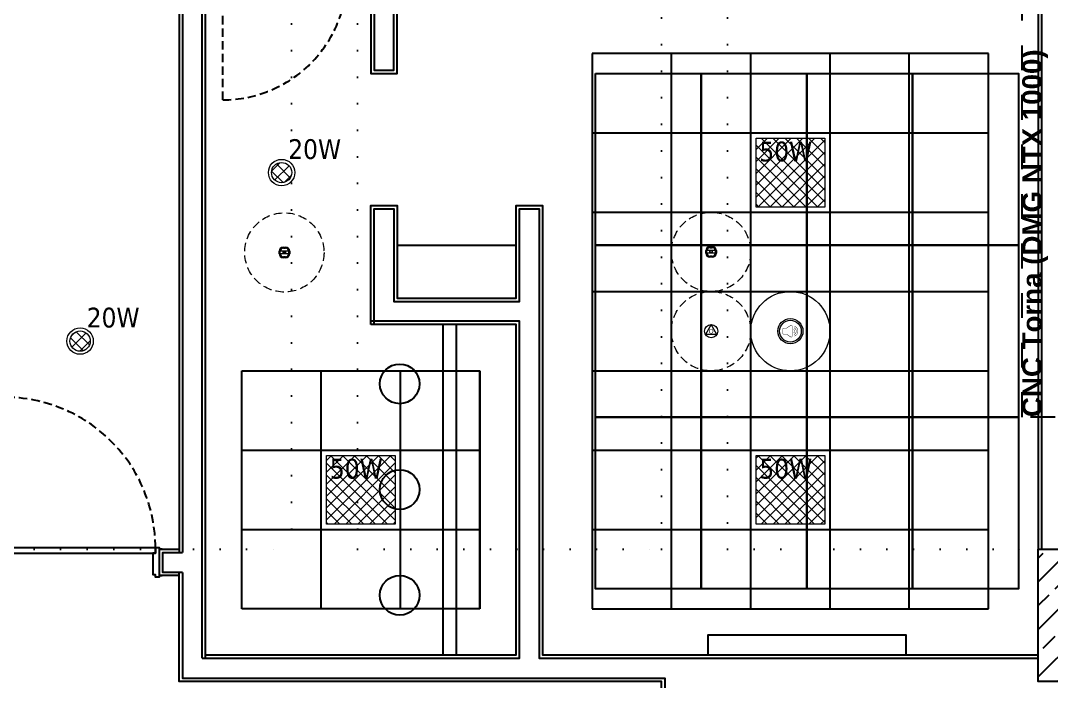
# Model space of a CAD drawing. Header units: centimetres. Extents: x 405564 to 502064, y 46284 to 60634.
# Drawn here: x 484780 to 485560, y 53433 to 53933 of the extents above; entities that cross this region are included whole.
import ezdxf
from ezdxf.enums import TextEntityAlignment as Align

# ---------------------------------------------------------------- set-up
doc = ezdxf.new("R2010")
doc.units = ezdxf.units.CM
for name, pattern in [('3+1_3b$0$DASHED', [0.25, 0.125, -0.125]), ('ACAD_ISO07W100', [3, 0, -3]), ('DOT', [0.25, 0, -0.25]), ('HIDDEN', [9.524999999999999, 6.35, -3.175])]:
    doc.linetypes.add(name, pattern=pattern)
doc.layers.get('0').update_dxf_attribs({"color": 8, "lineweight": 9})
for name, color, linetype in [('0-KRCN-ASMATAVAN-130426', 8, 'Continuous'), ('AS_DOS_TERAS_UST', 8, 'ACAD_ISO07W100'), ('AS_DUV_ALCIPAN_YANGINA-SUYA DAYANIMLI', 8, 'Continuous'), ('AS_KAPI', 8, 'Continuous'), ('AS_KAPI_POZ', 8, 'Continuous'), ('AS_TA_BETONARME', 5, 'Continuous'), ('AS_TA_TARAMA', 8, 'Continuous'), ('AS_TEFR_CIHAZ', 8, 'Continuous')]:
    doc.layers.add(name, color=color, linetype=linetype)
doc.layers.add('0-KRCN-AYDINLATMA-130426', color=8, linetype='Continuous', lineweight=9)
doc.layers.add('0-KRCN-MİMARİ-220526', color=8, linetype='Continuous', lineweight=9)
doc.styles.add('2', font='arial.ttf', dxfattribs={"width": 0.9, "height": 200})
doc.styles.add('Kalin02', font='arialbd.ttf')
doc.styles.add('OLCU', font='romanstw.shx', dxfattribs={"width": 0.6})
doc.styles.add('TAHOMA', font='tahoma.ttf')

# ---------------------------------------------------------------- blocks, each defined once
blk = doc.blocks.new('50W 60x60 cm  SIVA ALTI LED ARMATÜR')
at = {"layer": '0-KRCN-AYDINLATMA-130426'}
h = blk.add_hatch(dxfattribs=at)
h.set_pattern_fill('ANSI37', color=256, scale=0.2)
h.set_pattern_definition([(45, (0, 0), (-0.4490128060534577, 0.4490128060534577), []), (135, (0, 0), (-0.4490128060534577, -0.4490128060534576), [])])
h.paths.add_polyline_path([(-2.599999999837019, 2.594292286994096), (2.600000000122236, 2.594292286994096), (2.600000000122236, -2.605707713005904), (-2.599999999837019, -2.605707713005904)])
for points in [[(-2.999999999807915, 2.994292286991186), (3.000000000157161, 2.994292286991186), (3.000000000157161, -3.006976093677804), (-2.999999999807915, -3.006976093677804)], [(-2.599999999837019, 2.594292286994096), (2.600000000122236, 2.594292286994096), (2.600000000122236, -2.605707713005904), (-2.599999999837019, -2.605707713005904)]]:
    blk.add_lwpolyline(points, close=True, dxfattribs=at)
at = {"layer": '0-KRCN-AYDINLATMA-130426', "insert": (-2.349999999837019, 2.344292286994095), "char_height": 1.5, "attachment_point": 1, "style": 'TAHOMA'}
blk.add_mtext_dynamic_manual_height_columns('{\\fTahoma|b0|i0|c162|p34;50W}', width=1.5, gutter_width=1.25, heights=[0], dxfattribs=at)
blk = doc.blocks.new('20W SIVA ALTI LED DOWNLIGHT ARMATÜR')
at = {"layer": '0-KRCN-AYDINLATMA-130426'}
h = blk.add_hatch(dxfattribs=at)
h.set_pattern_fill('ANSI37', color=256, scale=2)
h.set_pattern_definition([(45, (0, 0), (-4.490128060534577, 4.490128060534577), []), (135, (0, 0), (-4.490128060534577, -4.490128060534576), [])])
h.paths.add_polyline_path([(7.661803217361076, 0, 1), (-7.661803217361076, 9.383002785838135e-16, 1)])
for radius in [9.999999999999998, 7.661803217361076]:
    blk.add_circle((0, 0), radius, dxfattribs=at)
at = {"layer": '0-KRCN-AYDINLATMA-130426', "insert": (5, 9.999999999999998), "char_height": 15, "attachment_point": 7, "style": 'TAHOMA'}
blk.add_mtext_dynamic_manual_height_columns('{\\fTahoma|b0|i0|c162|p34;20W}', width=15, gutter_width=12.5, heights=[0], dxfattribs=at)
blk = doc.blocks.new('ABB 6131-21-24-500')
at = {"layer": '0-KRCN-AYDINLATMA-130426'}
for p, q in [((-4.00965021335287, -0.9996761657966999), (-4.00965021335287, 0.9996761657966999)), ((3.20339300413616, 0.9931614662491484), (-3.194534456997644, 0.9931614662491484)), ((-3.194534456997644, -0.8352348411426647), (-3.194534456997644, 0.7642470241262345)), ((-1.010621715977322, 3.998704663201352), (0.988730615703389, 3.998704663201352)), ((-1.007241191458888, -0.9230617088323925), (-1.007241191458888, 0.9931614662491484)), ((-0.7953116590506397, 3.163469822073239), (0.8041702061891556, 3.163469822073239)), ((0.9732922547846101, -0.9230617088323925), (0.9732922547846101, 0.9931614662491484)), ((3.20339300413616, 0.7642470241262345), (3.20339300413616, -0.8352348411426647)), ((3.987759113137145, 0.9996761657966999), (3.987759113137145, -0.9996761657966999)), ((3.20339300413616, -0.9230617088323925), (-3.194534456997644, -0.9230617088323925)), ((0.988730615703389, -3.998704663215904), (-1.010621715977322, -3.998704663215904)), ((0.8041702061891556, -3.234457639089669), (-0.7953116590506397, -3.234457639089669))]:
    blk.add_line(p, q, dxfattribs=at)
at = {"layer": '0-KRCN-AYDINLATMA-130426', "linetype": 'HIDDEN'}
blk.add_circle((0, 0), 30, dxfattribs=at)
at = {"layer": '0-KRCN-AYDINLATMA-130426'}
for centre, radius in [((-0.5320468995487317, -0.0003149880940327421), 0.08870462069324798), ((0, 0), 0.1598361064370805), ((0.5190995890880004, -0.0003149880940327421), 0.08870462069324798)]:
    blk.add_circle(centre, radius, dxfattribs=at)
for centre, radius, start, end in [((-1.010621715977322, 0.9996761657966999), 2.999028497409327, 90, 180), ((-0.7953116590506397, 0.7642470241262345), 2.399222797927462, 90, 180), ((0.8041702061891556, 0.7642470241262345), 2.399222797927462, 0, 90), ((0.988730615703389, 0.9996761657966999), 2.999028497409327, 0, 90), ((-1.010621715977322, -0.9996761657966999), 2.999028497409327, 180, 270), ((-0.7953116590506397, -0.8352348411426647), 2.399222797927462, 180, 270), ((0.8041702061891556, -0.8352348411426647), 2.399222797927462, 270, 0), ((0.988730615703389, -0.9996761657966999), 2.999028497409327, 270, 0)]:
    blk.add_arc(centre, radius, start, end, dxfattribs=at)
blk = doc.blocks.new('AST-OD-OD')
at = {"layer": '0-KRCN-AYDINLATMA-130426'}
for p, q in [((0.3115545770269819, 5), (-4.018572441884317, -2.5)), ((4.64168159593828, -2.5), (0.3115545770269819, 5)), ((4.64168159593828, -2.5), (-4.018572441884317, -2.5))]:
    blk.add_line(p, q, dxfattribs=at)
at = {"layer": '0-KRCN-AYDINLATMA-130426', "linetype": 'HIDDEN'}
blk.add_circle((0.3115545769687742, 0), 30, dxfattribs=at)
at = {"layer": '0-KRCN-AYDINLATMA-130426'}
blk.add_circle((0.3115545769687742, 0), 5.000000000002124, dxfattribs=at)
at = {"layer": '0-KRCN-AYDINLATMA-130426', "style": '2'}
blk.add_text('O', height=3.428571428579033, dxfattribs=at).set_placement((0.3115545769687742, 0), align=Align.MIDDLE)
blk = doc.blocks.new('ASMA TAVA TİPİ HOPARLÖR')
at = {"layer": '0-KRCN-AYDINLATMA-130426', "const_width": 0.3166666666666667}
blk.add_lwpolyline([(0.2678101876517758, -4.410524511353287, 0.5981760014106391), (1.251140441570897, -3.882686215365538), (1.251140441570897, 3.882686215365538, 0.598176001410639), (0.2678101876517758, 4.410524511353287), (-2.695769251848105, 2.445446028890728, -0.1474326629705155), (-3.045766172406729, 2.339950991547084), (-5.089797056803945, 2.339950991547084, 0.414213562373095), (-5.723130390106235, 1.706617658215691), (-5.723130390106235, -1.706617658215691, 0.414213562373095), (-5.089797056803945, -2.339950991547084), (-3.045766172406729, -2.339950991547084, -0.1474326629705154), (-2.695769251848105, -2.445446028890728)], format="xyb", close=True, dxfattribs=at)
for points in [[(2.411450584302656, 1.294228738450329, -0.6013979208933983), (2.411450584302656, -1.294228738450329)], [(2.802783696737606, 2.510094951539941, -0.6588117416351348), (2.802783696737606, -2.510094951539941)], [(3.192043324932456, 3.719518879559473, -0.6804877585378879), (3.192043324932456, -3.719518879559473)]]:
    blk.add_lwpolyline(points, format="xyb", dxfattribs=at)
at = {"layer": '0-KRCN-AYDINLATMA-130426'}
blk.add_circle((0, 0), 30, dxfattribs=at)
at = {"layer": '0-KRCN-AYDINLATMA-130426', "ltscale": 0.1}
for radius in [9.498316872413454, 8.231874622758326]:
    blk.add_circle((0, 0), radius, dxfattribs=at)
blk = doc.blocks.new('G$C546873DE')
at = {"layer": '0-KRCN-AYDINLATMA-130426'}
for name, p in [('20W SIVA ALTI LED DOWNLIGHT ARMATÜR', (14413.17968431924, 6683.546353204816)), ('ABB 6131-21-24-500', (14738.17968432023, 6623.546353204816)), ('ABB 6131-21-24-500', (14415.28945147642, 6623.104138287017)), ('AST-OD-OD', (14737.86812974326, 6563.546353204816)), ('ASMA TAVA TİPİ HOPARLÖR', (14798.17968431965, 6563.546353205034)), ('20W SIVA ALTI LED DOWNLIGHT ARMATÜR', (14260.67967697291, 6556.046353206417))]:
    blk.add_blockref(name, p, dxfattribs=at)
at = {"layer": '0-KRCN-AYDINLATMA-130426', "xscale": 10, "yscale": 10, "zscale": 10}
for p in [(14798.17968431866, 6683.552695108156), (14473.17968431907, 6443.55269510817), (14798.17968431866, 6443.550920400638)]:
    blk.add_blockref('50W 60x60 cm  SIVA ALTI LED ARMATÜR', p, dxfattribs=at)
blk = doc.blocks.new('CNCTorna(DMGNTX1000)')
at = {"layer": 'AS_TEFR_CIHAZ', "color": 1, "linetype": '3+1_3b$0$DASHED', "ltscale": 150}
blk.add_lwpolyline([(240408.2105495616, -42632.93737000914), (240408.2105495616, -42082.93737000914), (241248.2105495616, -42082.93737000914), (241248.2105495616, -42632.93737000914), (240408.2105495616, -42632.93737000914)], dxfattribs=at)
at = {"layer": 'AS_TEFR_CIHAZ', "color": 1}
blk.add_lwpolyline([(240548.2105495616, -42137.93737000914), (241108.2105495616, -42137.93737000914), (241108.2105495616, -42577.93737000914), (240548.2105495616, -42577.93737000914), (240548.2105495616, -42137.93737000914)], dxfattribs=at)
at = {"layer": 'AS_TEFR_CIHAZ', "linetype": 'Continuous', "ltscale": 0.075}
for points in [[(240603.5029084519, -42183.0184934946), (240575.7678242003, -42185.73639237107), (240575.7678242003, -42236.35170900211)], [(240603.5029084519, -42183.0184934946), (240603.5029084519, -42236.94931673526)], [(240602.414744155, -42489.79156893329), (240602.414744155, -42366.07426484203), (240548.2105495616, -42366.07426484203), (240548.2105495616, -42236.35170900211), (240676.1402004087, -42236.35170900211), (240680.0739101145, -42240.21957322909), (240691.5019603696, -42240.21957322909), (240691.5019603696, -42319.91719035944), (240786.0225999043, -42319.91719035944), (240786.0225999043, -42272.33652341599), (240743.8811757816, -42272.33652341599), (240743.8811757816, -42233.55827985704), (240762.6900576061, -42233.55827985704), (240762.6900576061, -42244.02602658462), (240816.771062209, -42244.02602658462), (240816.771062209, -42194.94657713803), (240762.6900576061, -42194.94657713803), (240762.6900576061, -42233.55827985704)], [(240816.771062209, -42244.02602658462), (240816.771062209, -42257.03781648033), (240865.3469869849, -42257.03781648033), (240865.3469869849, -42202.0821461606), (240816.771062209, -42202.0821461606)], [(240602.414744155, -42366.07426484203), (240612.1536877868, -42366.07426484203), (240612.1536877868, -42343.51487061236), (240607.8297777522, -42343.51487061236), (240607.8297777522, -42269.19878511864), (240603.5029084519, -42269.19878511864), (240603.5029084519, -42236.35170900211)], [(240865.3469869849, -42236.25865707209), (240971.5245971192, -42236.25865707209), (240971.5245971192, -42264.43450929184), (240907.7733461256, -42264.43450929184), (240907.7733461256, -42289.07331073063)], [(240786.0225999043, -42272.33652341599), (240786.0225999043, -42244.02602658462)], [(240607.8297777522, -42269.19878511864), (240691.5019603696, -42269.19878511864)], [(240907.7733461256, -42269.96999339026), (240981.810370789, -42269.96999339026), (240981.810370789, -42354.59043186618), (241026.1602526768, -42354.59043186618), (241026.1602526768, -42533.7802952886)], [(240612.1536877868, -42343.51487061236), (240647.6342274254, -42343.51487061236), (240647.6342274254, -42343.51487061236), (240647.6342274254, -42346.06520796957), (240695.8368619627, -42346.06520796957), (240695.8368619627, -42343.51487061236), (240833.3659904893, -42343.51487061236), (240833.3659904893, -42347.63994602428), (240908.251901675, -42347.63994602428), (240908.251901675, -42312.63884100108)], [(240930.1570209939, -42489.79156893329), (240930.1570209939, -42370.46999038302), (240974.6875805042, -42368.88903079368), (240974.6875805042, -42489.79156893329), (240970.8623557162, -42489.79156893329)], [(241045.9858536677, -42382.70989155426), (241045.9858536677, -42410.79413780628), (241110.0748837107, -42410.79413780628), (241110.0748837107, -42382.70989155426), (241045.9858536677, -42382.70989155426)], [(240853.6621147367, -42482.36204427085), (240656.5433083862, -42482.36204427085), (240656.5433083862, -42429.51705369761), (240800.1127210909, -42429.51705369761), (240800.1127210909, -42482.36204427085)], [(241092.6801081694, -42488.97085771529), (241110.0748837107, -42488.97085771529), (241110.0748837107, -42448.77625150722), (241092.6801081694, -42448.77625150722), (241092.6801081694, -42451.22052327328)], [(240892.891832723, -42480.18425485998), (240892.891832723, -42516.09966308111)], [(240901.665210211, -42480.18425485998), (240901.665210211, -42516.09966308111)], [(240602.414744155, -42489.79156893329), (240970.8623557162, -42489.79156893329), (240970.8623557162, -42498.66714100138), (240984.1057041418, -42498.66714100138), (240984.1057041418, -42489.79156893329), (241026.1602526768, -42489.79156893329)], [(241026.1602526768, -42533.7802952886), (241031.3260738214, -42533.7802952886)]]:
    blk.add_lwpolyline(points, dxfattribs=at)
for points in [[(240603.5029084519, -42183.0184934946, -0.3306581419931004), (240691.5019603696, -42240.21957322909)], [(240940.2614339476, -42222.58779582538), (240940.2614339476, -42215.42687993339, 0.414213562373095), (240935.2614339476, -42210.42687993339), (240913.1225394858, -42210.42687993339, 0.4142135623727446), (240908.1225394858, -42215.42687993339), (240908.1225394858, -42222.58779582538)], [(240908.1225394858, -42236.25865707209), (240908.1225394858, -42222.58779582538, -0.414213562373095), (240913.1225394858, -42217.58779582538), (240935.2614339476, -42217.58779582538, -0.414213562373095), (240940.2614339476, -42222.58779582538), (240940.2614339476, -42236.25865707209)], [(240786.0225999043, -42312.44122478861), (240808.6210329168, -42312.44122478861), (240808.6210329168, -42287.36934339261), (240894.8314286048, -42287.36934339261, -0.1796662147385812), (240927.4639904949, -42299.48641973973), (241026.1602526768, -42384.50393088761)], [(240808.6210329168, -42309.96173958649), (240896.9963164505, -42309.96173958649, -0.1796662147385961), (240913.3125973956, -42316.02027776005), (241026.1602526768, -42413.22787791421)], [(240602.414744155, -42427.93291688769), (240553.5942572012, -42427.93291688769, -0.4104471569900625), (240602.414744155, -42377.22025296791)]]:
    blk.add_lwpolyline(points, format="xyb", dxfattribs=at)
for points in [[(240853.6621147367, -42374.30885030644), (240908.251901675, -42374.30885030644), (240908.251901675, -42355.10085657536), (240853.6621147367, -42355.10085657536)], [(240677.9155484914, -42366.79996782803), (240716.5400966289, -42366.79996782803), (240716.5400966289, -42405.39465922525), (240677.9155484914, -42405.39465922525)], [(240760.4164959943, -42366.79996782803), (240799.0410441318, -42366.79996782803), (240799.0410441318, -42405.39465922525), (240760.4164959943, -42405.39465922525)], [(240867.6537346485, -42485.63799955742), (240853.6621147367, -42485.63799955742), (240853.6621147367, -42374.30885030644), (240867.6537346485, -42374.30885030644)], [(241046.2029369491, -42488.97085771529), (241092.6801081694, -42488.97085771529), (241092.6801081694, -42451.22052327328), (241046.2029369491, -42451.22052327328)], [(241031.3260738214, -42554.55724322499), (241044.2741297989, -42554.55724322499), (241044.2741297989, -42502.37382295477), (241031.3260738214, -42502.37382295477)], [(241102.3867112539, -42552.53902001219), (241047.1674462123, -42552.53902001219), (241047.1674462123, -42505.85110723431), (241102.3867112539, -42505.85110723431)], [(240863.356669382, -42523.31444475095), (240919.7412510065, -42523.31444475095), (240919.7412510065, -42577.93737000914), (240863.356669382, -42577.93737000914)], [(240872.8292790949, -42568.83793255489), (240908.4643346816, -42568.83793255489), (240908.4643346816, -42530.97676935163), (240872.8292790949, -42530.97676935163)]]:
    blk.add_lwpolyline(points, close=True, dxfattribs=at)
at = {"layer": 'AS_TEFR_CIHAZ', "color": 1, "const_width": 4.999999999999999}
blk.add_lwpolyline([(241108.2105495616, -42577.93737000914), (240548.2105495616, -42577.93737000914)], dxfattribs=at)
at = {"layer": 'AS_TEFR_CIHAZ', "linetype": 'Continuous', "ltscale": 0.075}
blk.add_circle((241071.2934944877, -42471.39110264578), 10.80660444445675, dxfattribs=at)
at = {"layer": 'AS_TEFR_CIHAZ', "insert": (240408.2105495616, -42082.93737000914), "char_height": 15, "width": 588.2142853049445, "attachment_point": 1, "style": 'Kalin02'}
blk.add_mtext('CNC Torna (DMG NTX 1000)', dxfattribs=at)
blk = doc.blocks.new('A1-Tefris-R01')
at = {"layer": 'AS_TEFR_CIHAZ', "rotation": 90}
blk.add_blockref('CNCTorna(DMGNTX1000)', (-32245.00765044836, -243558.2105495622), dxfattribs=at)
blk = doc.blocks.new('*U596')
at = {"color": 0, "linetype": 'HIDDEN', "lineweight": -2}
blk.add_line((3.000000000661209, -94.99999999901048), (3.000000000640284, -0.9999999998835847), dxfattribs=at)
at = {"color": 0, "lineweight": -2}
for points in [[(-2, 0), (0, 0), (0, -0.9999999998835847), (3.000000000640284, -0.9999999998835847), (3.000000000640284, 3.000000000203727), (5.000000000349246, 3.000000000203727), (5.000000000349246, 18.99560683498567), (3.000000000640284, 18.99560683498567), (3.000000000640284, 20.99560683434538), (0, 20.99560683434538), (0, 19.9956068344618), (-2, 19.9956068344618)], [(102.0000000003492, 0), (100.0000000003492, 0), (100.0000000003492, -0.9999999998835847), (96.99999999976717, -0.9999999998835847), (96.99999999976717, 3.000000000203727), (95.00000000005821, 3.000000000203727), (95.00000000005821, 18.99560683498567), (96.75964992596619, 18.99560683498567), (96.75964992596619, 20.99560683434538), (100.0000000003492, 20.99560683434538), (100.0000000003492, 19.9956068344618), (102.0000000003492, 19.9956068344618)]]:
    blk.add_lwpolyline(points, dxfattribs=at)
blk.add_lwpolyline([(0, -0.9999999998835847), (0, 0)])
blk.add_lwpolyline([(3.000000000640284, -0.9999999998835847), (3.000000000640284, 3.000000000203727), (96.99999999976717, 3.000000000203727), (96.99999999976717, -0.9999999998835847)], close=True, dxfattribs=at)
at = {"color": 0, "linetype": 'HIDDEN', "lineweight": -2}
blk.add_arc((3.000000000661182, -0.9999999999334719), 93.99999999907702, 270, 3.256887993818641e-11, dxfattribs=at)
at = {"color": 3, "style": 'OLCU', "width": 0.5, "flags": 1}
for tag, p in [('K-DIVISYON', (-80, -64.99999999837019)), ('K-PBAR', (105, -64.99999999837019)), ('K-KAPITIP', (-80, -314.9999999983702))]:
    blk.add_attdef(tag, p, '', height=17.5, dxfattribs=at)
at = {"color": 5, "true_color": 0x0505ff, "style": 'OLCU', "width": 0.5, "flags": 1}
for tag, p in [('K-NEREDEN-NO', (-80, -89.99999999837019)), ('K-NEREYE-NO', (-80, -164.9999999983702)), ('K-DUVARTIP', (-80, -264.9999999983702)), ('K-ACILISYON', (-80, -289.9999999983702))]:
    blk.add_attdef(tag, p, '', height=17.5, dxfattribs=at)
at = {"color": 1, "true_color": 0xfa0000, "style": 'OLCU', "width": 0.5, "flags": 1}
for tag, p in [('K-IZLENEBILIRLIK', (105, -89.99999999837019)), ('K-TEKMELIK', (105, -114.9999999983702)), ('K-KONTROLTIPNEREDEN', (-80, -139.9999999983702)), ('K-BAND', (105, -139.9999999983702)), ('K-MENFEZ', (105, -189.9999999983702)), ('K-KONTROLTIPNEREYE', (-80, -214.9999999983702)), ('K-PENCERE', (105, -214.9999999983702)), ('K-KILITTIP', (-80, -239.9999999983702)), ('K-NOT-AS-MIMARI1', (105, -264.9999999983702)), ('K-NOT-ELEKTRIK', (105, -314.9999999983702)), ('K-NOT-YANGIN', (105, -339.9999999983702)), ('K-ACMAKAPAMASISTEMI', (-80, -364.9999999983702)), ('K-NOT-ISLETME', (105, -364.9999999983702)), ('K-YANGIN', (-80, -414.9999999983702))]:
    blk.add_attdef(tag, p, '', height=17.5, dxfattribs=at)
at = {"color": 220, "true_color": 0xf113d4, "style": 'OLCU', "width": 0.5, "flags": 1}
for tag, p in [('K-NEREDEN-AD', (-80, -114.9999999983702)), ('K-NEREYE-AD', (-80, -189.9999999983702))]:
    blk.add_attdef(tag, p, '', height=17.5, dxfattribs=at)
at = {"color": 0, "style": 'OLCU', "width": 0.5, "flags": 1}
for tag, p in [('K-TAMACILIRLIK', (105, -164.9999999983702)), ('K-NOT-AS-MIMARI2', (105, -289.9999999983702)), ('K-KASATIP', (-80, -339.9999999983702)), ('K-KURSUN', (-80, -389.9999999983702))]:
    blk.add_attdef(tag, p, '', height=17.5, dxfattribs=at)
at = {"color": 252, "style": 'OLCU', "width": 0.5, "flags": 1}
for tag, p in [('K-REZ1', (105, -414.9999999983702)), ('K-REZ2', (105, -439.9999999983702)), ('K-REZ3', (105, -464.9999999983702)), ('K-REZ4', (105, -489.9999999983702)), ('K-REZ5', (105, -514.9999999983702))]:
    blk.add_attdef(tag, p, '', height=17.5, dxfattribs=at)
at = {"layer": 'AS_KAPI_POZ', "style": 'OLCU', "width": 0.45}
for tag, p in [('YUK', (50.00000000020373, 41.49999999990905)), ('POZ+GEN', (50.00000000020373, 3.499999999909047))]:
    blk.add_attdef(tag, text='', height=20, dxfattribs=at).set_placement(p, align=Align.MIDDLE_CENTER)
at = {"layer": 'AS_KAPI_POZ', "color": 251, "style": 'OLCU', "width": 0.45}
blk.add_attdef('K-DUVAR(CM)', text='', height=6, dxfattribs=at).set_placement((-5, 10.99999999954525), align=Align.MIDDLE_RIGHT)
at = {"layer": 'AS_KAPI_POZ', "style": 'OLCU', "width": 0.5}
blk.add_attdef('K-NO', text='', height=8, rotation=90, dxfattribs=at).set_placement((6.000000000640284, -2.999999999883585), align=Align.TOP_LEFT)
blk = doc.blocks.new('*U693')
at = {"color": 0, "linetype": 'HIDDEN', "lineweight": -2}
blk.add_line((3.000000000665651, 114.9999999986674), (3.000000000640284, 0.9999999998835847), dxfattribs=at)
at = {"color": 0, "lineweight": -2}
for points in [[(-2, 0), (0, 0), (0, 0.9999999998835847), (3.000000000640284, 0.9999999998835847), (3.000000000640284, -3.000000000203727), (5.000000000349246, -3.000000000203727), (5.000000000349246, -19.00000000051659), (3.000000000640284, -19.00000000051659), (3.000000000640284, -20.99999999987631), (0, -20.99999999987631), (0, -19.99999999999272), (-2, -19.99999999999272)], [(122, 0), (120, 0), (120, 0.9999999998835847), (116.9999999994179, 0.9999999998835847), (116.9999999994179, -3.000000000203727), (114.999999999709, -3.000000000203727), (114.999999999709, -19.00000000051659), (116.7596499256169, -19.00000000051659), (116.7596499256169, -20.99999999987631), (120, -20.99999999987631), (120, -19.99999999999272), (122, -19.99999999999272)]]:
    blk.add_lwpolyline(points, dxfattribs=at)
blk.add_lwpolyline([(0, 0.9999999998835847), (0, 0)])
blk.add_lwpolyline([(3.000000000640284, 0.9999999998835847), (3.000000000640284, -3.000000000203727), (116.9999999994179, -3.000000000203727), (116.9999999994179, 0.9999999998835847)], close=True, dxfattribs=at)
at = {"color": 0, "linetype": 'HIDDEN', "lineweight": -2}
blk.add_arc((3.000000000665636, 0.9999999999440874), 113.9999999987233, 359.9999999999675, 90, dxfattribs=at)
at = {"color": 3, "style": 'OLCU', "width": 0.5, "flags": 1}
for tag, p in [('K-DIVISYON', (-80, -84.9999999990905)), ('K-PBAR', (105, -84.9999999990905)), ('K-KAPITIP', (-80, -334.9999999990905))]:
    blk.add_attdef(tag, p, '', height=17.5, dxfattribs=at)
at = {"color": 5, "true_color": 0x0505ff, "style": 'OLCU', "width": 0.5, "flags": 1}
for tag, p in [('K-NEREDEN-NO', (-80, -109.9999999990905)), ('K-NEREYE-NO', (-80, -184.9999999990905)), ('K-DUVARTIP', (-80, -284.9999999990905)), ('K-ACILISYON', (-80, -309.9999999990905))]:
    blk.add_attdef(tag, p, '', height=17.5, dxfattribs=at)
at = {"color": 1, "true_color": 0xfa0000, "style": 'OLCU', "width": 0.5, "flags": 1}
for tag, p in [('K-IZLENEBILIRLIK', (105, -109.9999999990905)), ('K-TEKMELIK', (105, -134.9999999990905)), ('K-KONTROLTIPNEREDEN', (-80, -159.9999999990905)), ('K-BAND', (105, -159.9999999990905)), ('K-MENFEZ', (105, -209.9999999990905)), ('K-KONTROLTIPNEREYE', (-80, -234.9999999990905)), ('K-PENCERE', (105, -234.9999999990905)), ('K-KILITTIP', (-80, -259.9999999990905)), ('K-NOT-AS-MIMARI1', (105, -284.9999999990905)), ('K-NOT-ELEKTRIK', (105, -334.9999999990905)), ('K-NOT-YANGIN', (105, -359.9999999990905)), ('K-ACMAKAPAMASISTEMI', (-80, -384.9999999990905)), ('K-NOT-ISLETME', (105, -384.9999999990905)), ('K-YANGIN', (-80, -434.9999999990905))]:
    blk.add_attdef(tag, p, '', height=17.5, dxfattribs=at)
at = {"color": 220, "true_color": 0xf113d4, "style": 'OLCU', "width": 0.5, "flags": 1}
for tag, p in [('K-NEREDEN-AD', (-80, -134.9999999990905)), ('K-NEREYE-AD', (-80, -209.9999999990905))]:
    blk.add_attdef(tag, p, '', height=17.5, dxfattribs=at)
at = {"color": 0, "style": 'OLCU', "width": 0.5, "flags": 1}
for tag, p in [('K-TAMACILIRLIK', (105, -184.9999999990905)), ('K-NOT-AS-MIMARI2', (105, -309.9999999990905)), ('K-KASATIP', (-80, -359.9999999990905)), ('K-KURSUN', (-80, -409.9999999990905))]:
    blk.add_attdef(tag, p, '', height=17.5, dxfattribs=at)
at = {"color": 252, "style": 'OLCU', "width": 0.5, "flags": 1}
for tag, p in [('K-REZ1', (105, -434.9999999990905)), ('K-REZ2', (105, -459.9999999990905)), ('K-REZ3', (105, -484.9999999990905)), ('K-REZ4', (105, -509.9999999990905)), ('K-REZ5', (105, -534.9999999990905))]:
    blk.add_attdef(tag, p, '', height=17.5, dxfattribs=at)
at = {"layer": 'AS_KAPI_POZ', "style": 'OLCU', "width": 0.45}
for tag, p in [('POZ+GEN', (60.0000000000291, 16.50000000009095)), ('YUK', (60.0000000000291, -21.49999999990905))]:
    blk.add_attdef(tag, text='', height=20, dxfattribs=at).set_placement(p, align=Align.MIDDLE_CENTER)
at = {"layer": 'AS_KAPI_POZ', "style": 'OLCU', "width": 0.5}
blk.add_attdef('K-NO', text='', height=8, rotation=90, dxfattribs=at).set_placement((6.000000000640284, 2.999999999883585), align=Align.TOP_LEFT)
at = {"layer": 'AS_KAPI_POZ', "color": 251, "style": 'OLCU', "width": 0.45}
blk.add_attdef('K-DUVAR(CM)', text='', height=6, dxfattribs=at).set_placement((-5, -4.999999999545253), align=Align.MIDDLE_RIGHT)
blk = doc.blocks.new('A$C6A10306C')
at = {"layer": 'AS_TA_TARAMA'}
h = blk.add_hatch(dxfattribs=at)
h.set_pattern_fill('ANSI33', color=256, scale=4, angle=180)
h.set_pattern_definition([(225, (17560.67968432186, -7819.29870410201), (17.9605122421383, -17.96051224213831), []), (225, (17542.7191643219, -7819.29870410201), (17.9605122421383, -17.96051224213831), [12.7, -6.35])])
h.paths.add_polyline_path([(14985.67968432204, -7101.453646793554), (15085.67968432204, -7101.453646793554), (15085.67968432204, -7201.453646793554), (14985.67968432204, -7201.453646793554)], flags=17)
at = {"layer": 'AS_DOS_TERAS_UST', "linetype": 'DOT', "ltscale": 80}
for p, q in [((14420.67968432175, -6201.453646793729), (14420.67968432175, -7101.453646793641)), ((14470.67968432175, -6201.453646793729), (14470.67968432175, -7101.453646793641)), ((14700.67968432175, -7101.453646793612), (14700.67968432175, -6201.453646793743)), ((14750.67968432175, -7101.453646793612), (14750.67968432175, -6201.453646793743)), ((14985.67968432198, -6201.453646793729), (14985.67968432198, -7101.453646793641)), ((14185.67968432175, -7101.453646793641), (14420.67968432175, -7101.453646793641)), ((14470.67968432175, -7101.453646793641), (14700.67968432175, -7101.453646793641)), ((14750.67968432175, -7101.453646793641), (14985.67968432175, -7101.453646793641))]:
    blk.add_line(p, q, dxfattribs=at)
at = {"layer": 'AS_DUV_ALCIPAN_YANGINA-SUYA DAYANIMLI'}
for points in [[(14355.67968432221, -7183.953646797105), (14355.67968432221, -6666.449253628176), (14365.67968433775, -6666.449253628176), (14365.67968433775, -6646.4536467937), (14335.67952175543, -6646.453660341096), (14335.67966747959, -7103.953646793525)], [(14353.17968432204, -7183.953646797105), (14353.17968432221, -6663.949253628176), (14363.17968433775, -6663.949253628176), (14363.17968433775, -6648.953647922652), (14338.1795225151, -6648.953659212159), (14338.17966745771, -7103.953646793525)], [(14480.67968433909, -6646.4536467937), (14465.67968433915, -6646.4536467937), (14465.67968433915, -6666.4536467937), (14480.67968433915, -6666.4536467937), (14480.67968433944, -6741.453646793409), (14500.67968433758, -6741.453646793409), (14500.67968433775, -6686.4536467937), (14985.67968432116, -6686.45364679418), (14985.67968432204, -7101.45364679367)], [(14483.17968433915, -6666.453646800655), (14483.17968433944, -6738.953646793409), (14498.17968433758, -6738.953646793409), (14498.17968433775, -6683.9536467937), (14988.17968432116, -6683.95364679418), (14988.17968432204, -7101.45364679367)], [(14480.67968433758, -6931.453646793438), (14480.67968433758, -6841.453646793379), (14500.67968433758, -6841.453646793379), (14500.67968433769, -6911.453646793365), (14590.67968432221, -6911.453646793248), (14590.67968432221, -6841.453646793438), (14610.67968432209, -6841.453646793438), (14610.67968432186, -7181.453646797454), (14985.67968432221, -7181.453646797367)], [(14483.17968433758, -6931.453646793438), (14483.17968433758, -6843.953646793379), (14498.17968433758, -6843.953646793379), (14498.17968433769, -6913.953646793379), (14593.17968432221, -6913.953646793248), (14593.17968432221, -6843.953646793438), (14608.17968432209, -6843.953646793438), (14608.17968432186, -7183.953646797454), (14985.67968432221, -7183.953646797367)], [(14353.17968432204, -7183.953646797017), (14593.17968432268, -7183.953646797105), (14593.17968432215, -6928.953646793263), (14480.67968433758, -6928.953646793263)], [(14355.67968432209, -7181.453646797105), (14590.67968432268, -7181.453646797105), (14590.67968432215, -6931.453646793263), (14480.67968433758, -6931.453646793263)], [(14335.67968432209, -7121.453646793554), (14320.67968432221, -7121.453646793554), (14320.67968432221, -7101.453646793525), (14335.67968432209, -7101.453646793525)], [(14338.17967184988, -7118.953646793554), (14323.17968432221, -7118.953646793554), (14323.17968432221, -7103.953646793525), (14338.17966745771, -7103.953646793525)], [(15085.67968432204, -7101.453646793554), (15100.67968432204, -7101.453646793554), (15100.67968432204, -7216.453646797105), (14700.67968432175, -7216.453646797105), (14700.67968432175, -7201.453646797105), (14335.67968432209, -7201.453646797105), (14335.67967187328, -7118.953646793554)], [(14338.17967184988, -7118.953646793554), (14338.17968356243, -7198.953646797105), (14703.17968432175, -7198.953646797105), (14703.17968432175, -7213.953646797105), (15098.17968432204, -7213.953646797105), (15098.17968432204, -7103.953646793554), (15085.67968432204, -7103.953646793554)]]:
    blk.add_lwpolyline(points, dxfattribs=at)
at = {"layer": 'AS_TA_BETONARME'}
blk.add_lwpolyline([(14985.67968432204, -7101.453646793554), (15085.67968432204, -7101.453646793554), (15085.67968432204, -7201.453646793554), (14985.67968432204, -7201.453646793554)], close=True, dxfattribs=at)
at = {"layer": 'AS_TEFR_CIHAZ'}
for points in [[(14650.67968432076, -6741.453646793409), (14730.67968432076, -6741.453646793409), (14730.67968432076, -6871.453646793409), (14650.67968432076, -6871.453646793409)], [(14730.67968432076, -6741.453646793409), (14810.67968432076, -6741.453646793409), (14810.67968432076, -6871.453646793409), (14730.67968432076, -6871.453646793409)], [(14810.67968432076, -6741.453646793409), (14890.67968432076, -6741.453646793409), (14890.67968432076, -6871.453646793409), (14810.67968432076, -6871.453646793409)], [(14890.67968432076, -6741.453646793409), (14970.67968432076, -6741.453646793409), (14970.67968432076, -6871.453646793409), (14890.67968432076, -6871.453646793409)], [(14650.67968432076, -6871.453646793409), (14730.67968432076, -6871.453646793409), (14730.67968432076, -7001.453646793409), (14650.67968432076, -7001.453646793409)], [(14730.67968432076, -6871.453646793409), (14810.67968432076, -6871.453646793409), (14810.67968432076, -7001.453646793409), (14730.67968432076, -7001.453646793409)], [(14810.67968432076, -6871.453646793409), (14890.67968432076, -6871.453646793409), (14890.67968432076, -7001.453646793409), (14810.67968432076, -7001.453646793409)], [(14890.67968432076, -6871.453646793409), (14970.67968432076, -6871.453646793409), (14970.67968432076, -7001.453646793409), (14890.67968432076, -7001.453646793409)], [(14650.67968432076, -7001.453646793409), (14730.67968432076, -7001.453646793409), (14730.67968432076, -7131.453646793409), (14650.67968432076, -7131.453646793409)], [(14730.67968432076, -7001.453646793409), (14810.67968432076, -7001.453646793409), (14810.67968432076, -7131.453646793409), (14730.67968432076, -7131.453646793409)], [(14810.67968432076, -7001.453646793409), (14890.67968432076, -7001.453646793409), (14890.67968432076, -7131.453646793409), (14810.67968432076, -7131.453646793409)], [(14890.67968432076, -7001.453646793409), (14970.67968432076, -7001.453646793409), (14970.67968432076, -7131.453646793409), (14890.67968432076, -7131.453646793409)]]:
    blk.add_lwpolyline(points, close=True, dxfattribs=at)
for points in [[(14500.67968433624, -6871.453646793525), (14590.67968432221, -6871.453646793358)], [(14500.67968433612, -6911.453646793379), (14590.67968432221, -6911.453646793212)], [(14535.17968431715, -6931.453646793263), (14535.17968431726, -7181.453646797105)], [(14545.17968431715, -6931.453646793256), (14545.17968431726, -7181.453646797097)], [(14885.67968432099, -7181.453646797396), (14885.67968432099, -7166.453646797396), (14735.67968432099, -7166.453646797396), (14735.67968432099, -7181.453646797396)]]:
    blk.add_lwpolyline(points, dxfattribs=at)
for centre in [(14502.53101843584, -6976.324520190938), (14502.53101843584, -7056.324520190938), (14502.53101843584, -7136.324520190938)]:
    blk.add_circle(centre, 15, dxfattribs=at)
blk.add_blockref('A1-Tefris-R01', (5135.679684320581, -3851.453646793088))
at = {"layer": 'AS_KAPI'}
for name, p in [('*U596', (14365.67968433636, -6666.449253631741)), ('*U693', (14200.67498006031, -7101.453646793525))]:
    blk.add_blockref(name, p, dxfattribs=at)

msp = doc.modelspace()

# ---------------------------------------------------------------- linework, layer by layer
at = {"layer": '0-KRCN-ASMATAVAN-130426'}
for p, q in [((485512.245694772, 53907.56257809464), (485212.2456947724, 53907.56257809464)), ((485212.2456947724, 53907.56257809464), (485212.2456947723, 53487.56257809454)), ((485272.2456947723, 53487.56257809454), (485272.2456947723, 53907.56257809464)), ((485332.2456947723, 53487.56257809454), (485332.2456947723, 53907.56257809464)), ((485392.2456947723, 53487.56257809454), (485392.2456947723, 53907.56257809464)), ((485452.2456947723, 53487.56257809454), (485452.2456947723, 53907.56257809464)), ((485512.245694772, 53487.56257809454), (485512.245694772, 53907.56257809464)), ((485512.2456947723, 53487.56257809454), (485512.2456947723, 53907.56257809464)), ((485212.2456947724, 53847.56257809454), (485512.245694772, 53847.56257809454)), ((485212.2456947724, 53787.56257809454), (485512.245694772, 53787.56257809454)), ((485212.2456947724, 53727.56257809454), (485512.245694772, 53727.56257809454)), ((484947.2456947727, 53667.56257809455), (485127.2456947731, 53667.56257809455)), ((484947.2456947727, 53487.56257809455), (484947.2456947727, 53667.56257809455)), ((485007.2456947727, 53487.56257809455), (485007.2456947727, 53667.56257809455)), ((485067.2456947727, 53487.56257809455), (485067.2456947727, 53667.56257809455)), ((485127.2456947731, 53667.56257809455), (485127.2456947731, 53487.56257809455)), ((485127.2456947727, 53487.56257809455), (485127.2456947727, 53667.56257809455)), ((485212.2456947723, 53667.56257809454), (485512.245694772, 53667.56257809454)), ((484947.2456947727, 53607.56257809455), (485127.2456947731, 53607.56257809455)), ((485212.2456947723, 53607.56257809454), (485512.245694772, 53607.56257809454)), ((484947.2456947727, 53547.56257809455), (485127.2456947731, 53547.56257809455)), ((485212.2456947723, 53547.56257809454), (485512.245694772, 53547.56257809454)), ((485127.2456947731, 53487.56257809455), (484947.2456947727, 53487.56257809455)), ((485212.2456947723, 53487.56257809454), (485512.245694772, 53487.56257809454))]:
    msp.add_line(p, q, dxfattribs=at)

# ---------------------------------------------------------------- block references
at = {"layer": '0-KRCN-AYDINLATMA-130426'}
msp.add_blockref('G$C546873DE', (470564.0660104521, 47134.01622488972), dxfattribs=at)

# ---------------------------------------------------------------- next in the draw order: block references
at = {"layer": '0-KRCN-MİMARİ-220526'}
msp.add_blockref('A$C6A10306C', (470564.0660104521, 60634.01622488972), dxfattribs=at)

doc.saveas('drawing.dxf')
